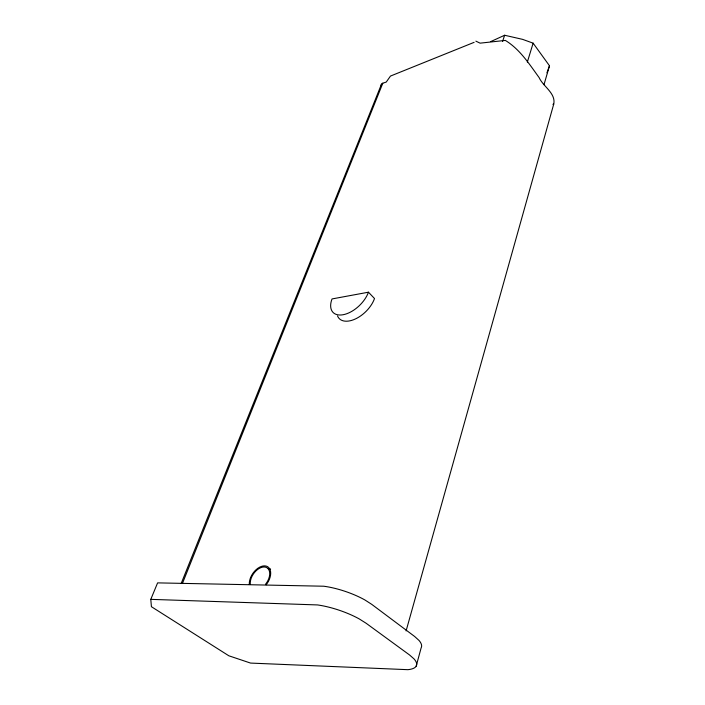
<?xml version="1.0" encoding="UTF-8"?>
<svg xmlns="http://www.w3.org/2000/svg" width="705" height="705" viewBox="0 0 705 705"><rect width="100%" height="100%" fill="white"/><g stroke="black" fill="none" stroke-linecap="round" stroke-linejoin="round"><path stroke-width="1.06" d="M406.098 630.904L553.733 104.111C556.104 93.254 542.912 86.354 539.105 77.55L539.025 77.462C529.27 64.04 519.867 49.262 505.344 40.414L480.105 43.155L475.857 41.137M416.188 666.146L421.123 647.913A41.066 12.593 18 0 0 419.043 640.466L414.628 636.465L371.773 604.379L364.943 599.99A42.326 13.501 18.6 0 0 323.736 586.216L157.603 582.876L150.791 599.356L151.416 606.705L228.843 655.791L250.566 663.079L407.895 669.679A41.436 12.144 18 0 0 414.02 658.902L409.543 654.963L366.098 623.238L359.18 618.884A42.723 13.034 18.7 0 0 317.585 604.934L150.791 599.356M543.987 84.715L549.486 65.785L533.13 43.172L522.608 39.365L504.63 35.25L490.777 41.577M527.331 62.102L533.13 43.172M502.603 41.436L504.63 35.25M546.939 72.782L549.486 65.785M182.542 583.15L382.815 83.19L386.225 82.08L390.482 76.061L474.121 42.344M181.176 583.502L381.493 84.186M552.896 104.314L553.733 104.111M368.459 292.196L332.029 298.938A23.864 13.465 -44.2 0 0 343.168 314.721A23.864 13.465 -44.2 0 0 368.459 292.196L374.514 298.532A23.741 13.545 -44.2 0 1 355.514 318.907A23.741 13.545 -44.2 0 1 337.519 315.919M250.275 583.952A12.743 7.94 -55.6 0 1 264.155 566.987A12.743 7.94 -55.6 0 1 265.565 584.216M381.211 85.719A4.353 2.97 22.6 0 1 382.815 83.19M249.314 584.507A14.012 8.733 -55.6 0 1 264.578 565.868A14.012 8.733 -55.6 0 1 266.129 584.806M268.244 568.662A13.968 8.751 -55.7 0 1 270.597 569.102"/></g></svg>
